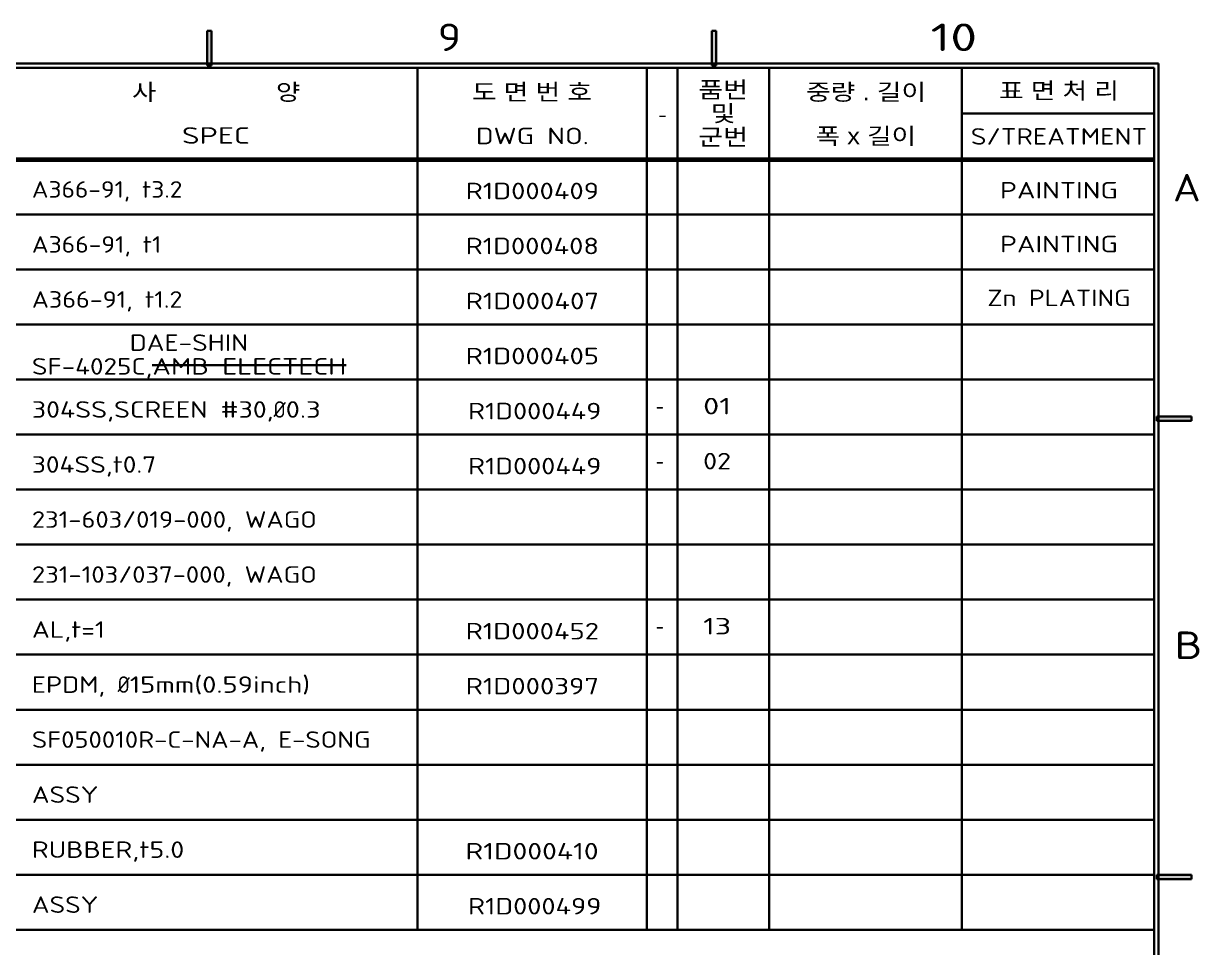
# Model space of a CAD drawing. Extents: x 23 to 587, y 4 to 413.
# Drawn here: x 456.5 to 584.7, y 310.8 to 411.6 of the extents above; entities that cross this region are included whole.
import ezdxf
from ezdxf.enums import TextEntityAlignment as Align

# ---------------------------------------------------------------- set-up
doc = ezdxf.new("R2010")
doc.units = 0
doc.layers.get('0').update_dxf_attribs({"lineweight": 13})
doc.layers.add('3', color=7, linetype='Continuous', lineweight=13)
doc.layers.add('5', color=7, linetype='Continuous', lineweight=13)
doc.styles.get("Standard").update_dxf_attribs({"font": 'isocp.shx'})
doc.styles.add('굴림', font='Gulim.ttf')

# ---------------------------------------------------------------- blocks, each defined once
blk = doc.blocks.new('BLOCK6504')
at = {"layer": '5', "color": 7, "lineweight": 13}
blk.add_text('DWG NO.', height=1.8, dxfattribs=at).set_placement((505.77, 398.43), (518.09, 398.43), align=Align.FIT)
blk = doc.blocks.new('BLOCK6506')
at = {"layer": '5', "color": 7, "lineweight": 13}
blk.add_text('-', height=1.8, dxfattribs=at).set_placement((525.68, 400.76), (526.56, 400.76), align=Align.FIT)
blk = doc.blocks.new('BLOCK6508')
at = {"layer": '5', "color": 7, "lineweight": 13}
blk.add_text('SPEC', height=1.8, dxfattribs=at).set_placement((473.73, 398.48), (481.14, 398.48), align=Align.FIT)
blk = doc.blocks.new('BLOCK6513')
at = {"layer": '5', "color": 7, "lineweight": 13}
blk.add_text('S/TREATMENT', height=1.8, dxfattribs=at).set_placement((559.73, 398.38), (578.96, 398.38), align=Align.FIT)
blk = doc.blocks.new('BLOCK6523')
at = {"layer": '3', "color": 7, "lineweight": 13}
blk.add_text('9', height=3, dxfattribs=at).set_placement((501.62, 408.59), (504.16, 408.59), align=Align.FIT)
blk = doc.blocks.new('BLOCK6524')
at = {"layer": '3', "color": 7, "lineweight": 13}
blk.add_text('10', height=3, dxfattribs=at).set_placement((555.35, 408.59), (560.43, 408.59), align=Align.FIT)
blk = doc.blocks.new('BLOCK6525')
at = {"layer": '3', "color": 7, "lineweight": 13}
blk.add_text('A', height=3, dxfattribs=at).set_placement((581.77, 392.19), (584.81, 392.19), align=Align.FIT)
blk = doc.blocks.new('BLOCK6526')
at = {"layer": '3', "color": 7, "lineweight": 13}
blk.add_text('B', height=3, dxfattribs=at).set_placement((581.96, 342.29), (585, 342.29), align=Align.FIT)
blk = doc.blocks.new('BLOCK6549')
at = {"layer": '5', "color": 7, "lineweight": 13}
blk.add_text('A366-91, t1', height=1.8, dxfattribs=at).set_placement((457.37, 386.6), (471.49, 386.6), align=Align.FIT)
blk = doc.blocks.new('BLOCK6553')
at = {"layer": '5', "color": 7, "lineweight": 13}
blk.add_text('A366-91, t1.2', height=1.8, dxfattribs=at).set_placement((457.37, 380.6), (473.78, 380.6), align=Align.FIT)
blk = doc.blocks.new('BLOCK6562')
at = {"layer": '5', "color": 7, "lineweight": 13}
blk.add_text('A366-91, t3.2', height=1.8, dxfattribs=at).set_placement((457.37, 392.6), (473.78, 392.6), align=Align.FIT)
blk = doc.blocks.new('BLOCK6563')
at = {"layer": '5', "color": 7, "lineweight": 35}
blk.add_line((470.5, 374.34), (491.64, 374.34), dxfattribs=at)
at = {"layer": '5', "color": 1, "lineweight": 13}
for s, p, p2 in [('DAE-SHIN', (468.03, 375.89), (480.95, 375.89)), ('AMB ELECTECH', (470.5, 373.3), (491.64, 373.3))]:
    blk.add_text(s, height=1.8, dxfattribs=at).set_placement(p, p2, align=Align.FIT)
at = {"layer": '5', "color": 7, "lineweight": 13}
blk.add_text('SF-4025C,', height=1.8, dxfattribs=at).set_placement((457.37, 373.3), (470.5, 373.3), align=Align.FIT)
blk = doc.blocks.new('BLOCK6570')
at = {"layer": '5', "color": 7, "lineweight": 13}
for s, p, p2 in [('EPDM, ', (457.37, 338.6), (466.72, 338.6)), ('%%c', (466.72, 338.6), (468.04, 338.6)), ('15mm(0.59inch)', (468.04, 338.6), (487.7, 338.6))]:
    blk.add_text(s, height=1.8, dxfattribs=at).set_placement(p, p2, align=Align.FIT)
blk = doc.blocks.new('BLOCK6571')
at = {"layer": '5', "color": 7, "lineweight": 13}
blk.add_text('AL,t=1', height=1.8, dxfattribs=at).set_placement((457.37, 344.6), (465.33, 344.6), align=Align.FIT)
blk = doc.blocks.new('BLOCK6577')
at = {"layer": '5', "color": 7, "lineweight": 13}
blk.add_text('231-603/019-000, WAGO', height=1.8, dxfattribs=at).set_placement((457.37, 356.6), (488.43, 356.6), align=Align.FIT)
blk = doc.blocks.new('BLOCK6581')
at = {"layer": '5', "color": 7, "lineweight": 13}
blk.add_text('SF050010R-C-NA-A, E-SONG', height=1.8, dxfattribs=at).set_placement((457.37, 332.6), (494.29, 332.6), align=Align.FIT)
blk = doc.blocks.new('BLOCK6582')
at = {"layer": '5', "color": 7, "lineweight": 13}
blk.add_text('231-103/037-000, WAGO', height=1.8, dxfattribs=at).set_placement((457.37, 350.6), (488.43, 350.6), align=Align.FIT)
blk = doc.blocks.new('BLOCK6586')
at = {"layer": '5', "color": 7, "lineweight": 13}
blk.add_text('ASSY', height=1.8, dxfattribs=at).set_placement((457.37, 326.6), (464.62, 326.6), align=Align.FIT)
blk = doc.blocks.new('BLOCK6588')
at = {"layer": '5', "color": 7, "lineweight": 13}
blk.add_text('RUBBER,t5.0', height=1.8, dxfattribs=at).set_placement((457.37, 320.6), (473.98, 320.6), align=Align.FIT)
blk = doc.blocks.new('BLOCK6592')
at = {"layer": '5', "color": 7, "lineweight": 13}
for s, p, p2 in [('304SS,SCREEN #30,', (457.37, 368.6), (483.72, 368.6)), ('%%c', (483.72, 368.6), (485.04, 368.6)), ('0.3', (485.04, 368.6), (488.85, 368.6))]:
    blk.add_text(s, height=1.8, dxfattribs=at).set_placement(p, p2, align=Align.FIT)
blk = doc.blocks.new('BLOCK6596')
at = {"layer": '5', "color": 7, "lineweight": 13}
blk.add_text('304SS,t0.7', height=1.8, dxfattribs=at).set_placement((457.37, 362.6), (470.92, 362.6), align=Align.FIT)
blk = doc.blocks.new('BLOCK6598')
at = {"layer": '5', "color": 7, "lineweight": 13}
blk.add_text('ASSY', height=1.8, dxfattribs=at).set_placement((457.37, 314.6), (464.62, 314.6), align=Align.FIT)
blk = doc.blocks.new('BLOCK6600')
at = {"layer": '5', "color": 7, "lineweight": 13}
blk.add_text('PAINTING', height=1.8, dxfattribs=at).set_placement((562.92, 392.51), (575.77, 392.51), align=Align.FIT)
blk = doc.blocks.new('BLOCK6601')
at = {"layer": '5', "color": 7, "lineweight": 13}
blk.add_text('PAINTING', height=1.8, dxfattribs=at).set_placement((562.92, 386.64), (575.77, 386.64), align=Align.FIT)
blk = doc.blocks.new('BLOCK6602')
at = {"layer": '5', "color": 7, "lineweight": 13}
blk.add_text('Zn PLATING', height=1.8, dxfattribs=at).set_placement((561.54, 380.77), (577.14, 380.77), align=Align.FIT)
blk = doc.blocks.new('BLOCK6603')
at = {"layer": '5', "color": 7, "lineweight": 13}
blk.add_text('R1D000409', height=1.8, dxfattribs=at).set_placement((504.66, 392.43), (519.2, 392.43), align=Align.FIT)
blk = doc.blocks.new('BLOCK6604')
at = {"layer": '5', "color": 7, "lineweight": 13}
blk.add_text('R1D000408', height=1.8, dxfattribs=at).set_placement((504.66, 386.43), (519.2, 386.43), align=Align.FIT)
blk = doc.blocks.new('BLOCK6605')
at = {"layer": '5', "color": 7, "lineweight": 13}
blk.add_text('R1D000407', height=1.8, dxfattribs=at).set_placement((504.66, 380.43), (519.2, 380.43), align=Align.FIT)
blk = doc.blocks.new('BLOCK6606')
at = {"layer": '5', "color": 7, "lineweight": 13}
blk.add_text('R1D000405', height=1.8, dxfattribs=at).set_placement((504.66, 374.43), (519.2, 374.43), align=Align.FIT)
blk = doc.blocks.new('BLOCK6607')
at = {"layer": '5', "color": 7, "lineweight": 13}
blk.add_text('R1D000452', height=1.8, dxfattribs=at).set_placement((504.66, 344.43), (519.2, 344.43), align=Align.FIT)
blk = doc.blocks.new('BLOCK6608')
at = {"layer": '5', "color": 7, "lineweight": 13}
blk.add_text('-', height=1.8, dxfattribs=at).set_placement((525.39, 344.97), (526.27, 344.97), align=Align.FIT)
blk = doc.blocks.new('BLOCK6609')
at = {"layer": '5', "color": 7, "lineweight": 13}
blk.add_text('13', height=1.8, dxfattribs=at).set_placement((530.55, 344.97), (533.6, 344.97), align=Align.FIT)
blk = doc.blocks.new('BLOCK6610')
at = {"layer": '5', "color": 7, "lineweight": 13}
blk.add_text('R1D000397', height=1.8, dxfattribs=at).set_placement((504.66, 338.43), (519.2, 338.43), align=Align.FIT)
blk = doc.blocks.new('BLOCK6611')
at = {"layer": '5', "color": 7, "lineweight": 13}
blk.add_text('R1D000410', height=1.8, dxfattribs=at).set_placement((504.63, 320.43), (519.16, 320.43), align=Align.FIT)
blk = doc.blocks.new('BLOCK6612')
at = {"layer": '5', "color": 7, "lineweight": 13}
blk.add_text('R1D000449', height=1.8, dxfattribs=at).set_placement((504.92, 368.43), (519.46, 368.43), align=Align.FIT)
blk = doc.blocks.new('BLOCK6613')
at = {"layer": '5', "color": 7, "lineweight": 13}
blk.add_text('R1D000449', height=1.8, dxfattribs=at).set_placement((504.92, 362.43), (519.46, 362.43), align=Align.FIT)
blk = doc.blocks.new('BLOCK6614')
at = {"layer": '5', "color": 7, "lineweight": 13}
blk.add_text('01', height=1.8, dxfattribs=at).set_placement((530.55, 368.97), (533.6, 368.97), align=Align.FIT)
blk = doc.blocks.new('BLOCK6615')
at = {"layer": '5', "color": 7, "lineweight": 13}
blk.add_text('-', height=1.8, dxfattribs=at).set_placement((525.39, 368.97), (526.27, 368.97), align=Align.FIT)
blk = doc.blocks.new('BLOCK6616')
at = {"layer": '5', "color": 7, "lineweight": 13}
blk.add_text('02', height=1.8, dxfattribs=at).set_placement((530.55, 362.97), (533.6, 362.97), align=Align.FIT)
blk = doc.blocks.new('BLOCK6617')
at = {"layer": '5', "color": 7, "lineweight": 13}
blk.add_text('-', height=1.8, dxfattribs=at).set_placement((525.39, 362.97), (526.27, 362.97), align=Align.FIT)
blk = doc.blocks.new('BLOCK6618')
at = {"layer": '5', "color": 7, "lineweight": 13}
blk.add_text('R1D000499', height=1.8, dxfattribs=at).set_placement((504.92, 314.43), (519.46, 314.43), align=Align.FIT)
blk = doc.blocks.new('BLOCK6704')
at = {"layer": '3', "color": 7, "lineweight": 5}
blk.add_solid([(476.49, 410.8), (476.97, 410.8), (476.49, 407), (476.97, 407)], dxfattribs=at)
blk = doc.blocks.new('BLOCK6705')
at = {"layer": '3', "color": 7, "lineweight": 5}
blk.add_solid([(531.49, 410.8), (531.97, 410.8), (531.49, 407), (531.97, 407)], dxfattribs=at)
blk = doc.blocks.new('BLOCK6706')
at = {"layer": '3', "color": 7, "lineweight": 5}
blk.add_solid([(580.01, 368.26), (580.01, 368.74), (583.81, 368.26), (583.81, 368.74)], dxfattribs=at)
blk = doc.blocks.new('BLOCK6707')
at = {"layer": '3', "color": 7, "lineweight": 5}
blk.add_solid([(580.01, 318.26), (580.01, 318.74), (583.81, 318.26), (583.81, 318.74)], dxfattribs=at)

msp = doc.modelspace()

# ---------------------------------------------------------------- linework, layer by layer
at = {"color": 7, "lineweight": 35}
for p, q in [((499.4025, 312.7625), (499.4025, 406.7625)), ((524.4025, 312.7625), (524.4025, 406.7625)), ((527.7625, 312.7625), (527.7625, 406.7625)), ((537.7625, 312.7625), (537.7625, 406.7625)), ((579.7283, 396.7625), (391.4025, 396.7625)), ((579.7283, 390.7625), (391.4025, 390.7625)), ((579.7283, 384.7625), (391.4025, 384.7625)), ((579.7283, 378.7625), (391.4025, 378.7625)), ((579.7283, 372.7625), (391.4025, 372.7625)), ((579.7283, 366.7625), (391.4025, 366.7625)), ((579.7283, 360.7625), (391.4025, 360.7625)), ((579.7283, 354.7625), (391.4025, 354.7625)), ((579.7283, 348.7625), (391.4025, 348.7625)), ((579.7283, 342.7625), (391.4025, 342.7625)), ((579.7283, 336.7625), (391.4025, 336.7625)), ((579.7283, 330.7625), (391.4025, 330.7625)), ((579.7283, 324.7625), (391.4025, 324.7625)), ((579.7283, 318.7625), (391.4025, 318.7625)), ((579.7283, 312.7625), (391.4025, 312.7625))]:
    msp.add_line(p, q, dxfattribs=at)
at = {"color": 7, "lineweight": 140}
msp.add_line((411.4025, 396.7625), (579.7283, 396.7625), dxfattribs=at)
at = {"layer": '3', "color": 7, "lineweight": 35, "ltscale": 0.095}
for p, q in [((476.4942, 407), (476.4942, 410.8)), ((476.9692, 410.8), (476.9692, 407)), ((531.4942, 407), (531.4942, 410.8)), ((531.9692, 410.8), (531.9692, 407)), ((580.0077, 368.7375), (583.8077, 368.7375)), ((583.8077, 368.2625), (580.0077, 368.2625)), ((580.0139, 318.7375), (583.8139, 318.7375)), ((583.8139, 318.2625), (580.0139, 318.2625))]:
    msp.add_line(p, q, dxfattribs=at)
at = {"layer": '3', "color": 7, "lineweight": 35, "ltscale": 0.011875}
for p, q in [((476.4942, 410.8), (476.9692, 410.8)), ((531.4942, 410.8), (531.9692, 410.8)), ((476.9692, 407), (476.4942, 407)), ((531.9692, 407), (531.4942, 407)), ((580.0077, 368.2625), (580.0077, 368.7375)), ((583.8077, 368.7375), (583.8077, 368.2625)), ((580.0139, 318.2625), (580.0139, 318.7375)), ((583.8139, 318.7375), (583.8139, 318.2625))]:
    msp.add_line(p, q, dxfattribs=at)
at = {"layer": '3', "color": 7, "lineweight": 35}
for p, q in [((30, 407.2375), (580.2033, 407.2375)), ((579.7283, 406.7625), (30, 406.7625)), ((558.7625, 312.7625), (558.7625, 406.7625)), ((579.7283, 9.7625), (579.7283, 406.7625)), ((580.2033, 407.2375), (580.2033, 10.2375)), ((579.7283, 401.7625), (558.7625, 401.7625))]:
    msp.add_line(p, q, dxfattribs=at)

# ---------------------------------------------------------------- block references
at = {"layer": '3', "lineweight": 0}
for name in ['BLOCK6523', 'BLOCK6524', 'BLOCK6704', 'BLOCK6705', 'BLOCK6525', 'BLOCK6706', 'BLOCK6526', 'BLOCK6707']:
    msp.add_blockref(name, (0, 0), dxfattribs=at)
at = {"layer": '5', "lineweight": 0}
for name in ['BLOCK6506', 'BLOCK6508', 'BLOCK6504', 'BLOCK6513', 'BLOCK6562', 'BLOCK6603', 'BLOCK6600', 'BLOCK6549', 'BLOCK6604', 'BLOCK6601', 'BLOCK6553', 'BLOCK6605', 'BLOCK6602', 'BLOCK6563', 'BLOCK6606', 'BLOCK6614', 'BLOCK6592', 'BLOCK6612', 'BLOCK6615', 'BLOCK6596', 'BLOCK6613', 'BLOCK6616', 'BLOCK6617', 'BLOCK6577', 'BLOCK6582', 'BLOCK6571', 'BLOCK6607', 'BLOCK6609', 'BLOCK6608', 'BLOCK6570', 'BLOCK6610', 'BLOCK6581', 'BLOCK6586', 'BLOCK6588', 'BLOCK6611', 'BLOCK6598', 'BLOCK6618']:
    msp.add_blockref(name, (0, 0), dxfattribs=at)

# ---------------------------------------------------------------- texts
at = {"layer": '5', "color": 7, "lineweight": 13, "style": '굴림'}
for s, width, p, p2 in [('사                 양', 0.975708, (468.2857, 403.2187), (486.6318, 403.2187)), ('도 면 번 호', 1.066458, (505.3439, 403.232), (518.4285, 403.232)), ('품번', 1.100103, (530.0352, 403.4759), (535.4352, 403.4759)), ('중량 . 길이', 1.066247, (541.7764, 403.232), (554.861, 403.232)), ('표 면 처 리', 1.066455, (562.8023, 403.3779), (575.8869, 403.3779)), ('및', 1.100103, (531.3852, 400.8913), (534.0852, 400.8913)), ('군번', 1.100103, (530.0352, 398.3067), (535.4352, 398.3067)), ('폭 x 길이', 1.069802, (542.8224, 398.426), (553.7609, 398.426))]:
    msp.add_text(s, height=1.8, dxfattribs=dict(at, width=width)).set_placement(p, p2, align=Align.FIT)

doc.saveas('drawing.dxf')
